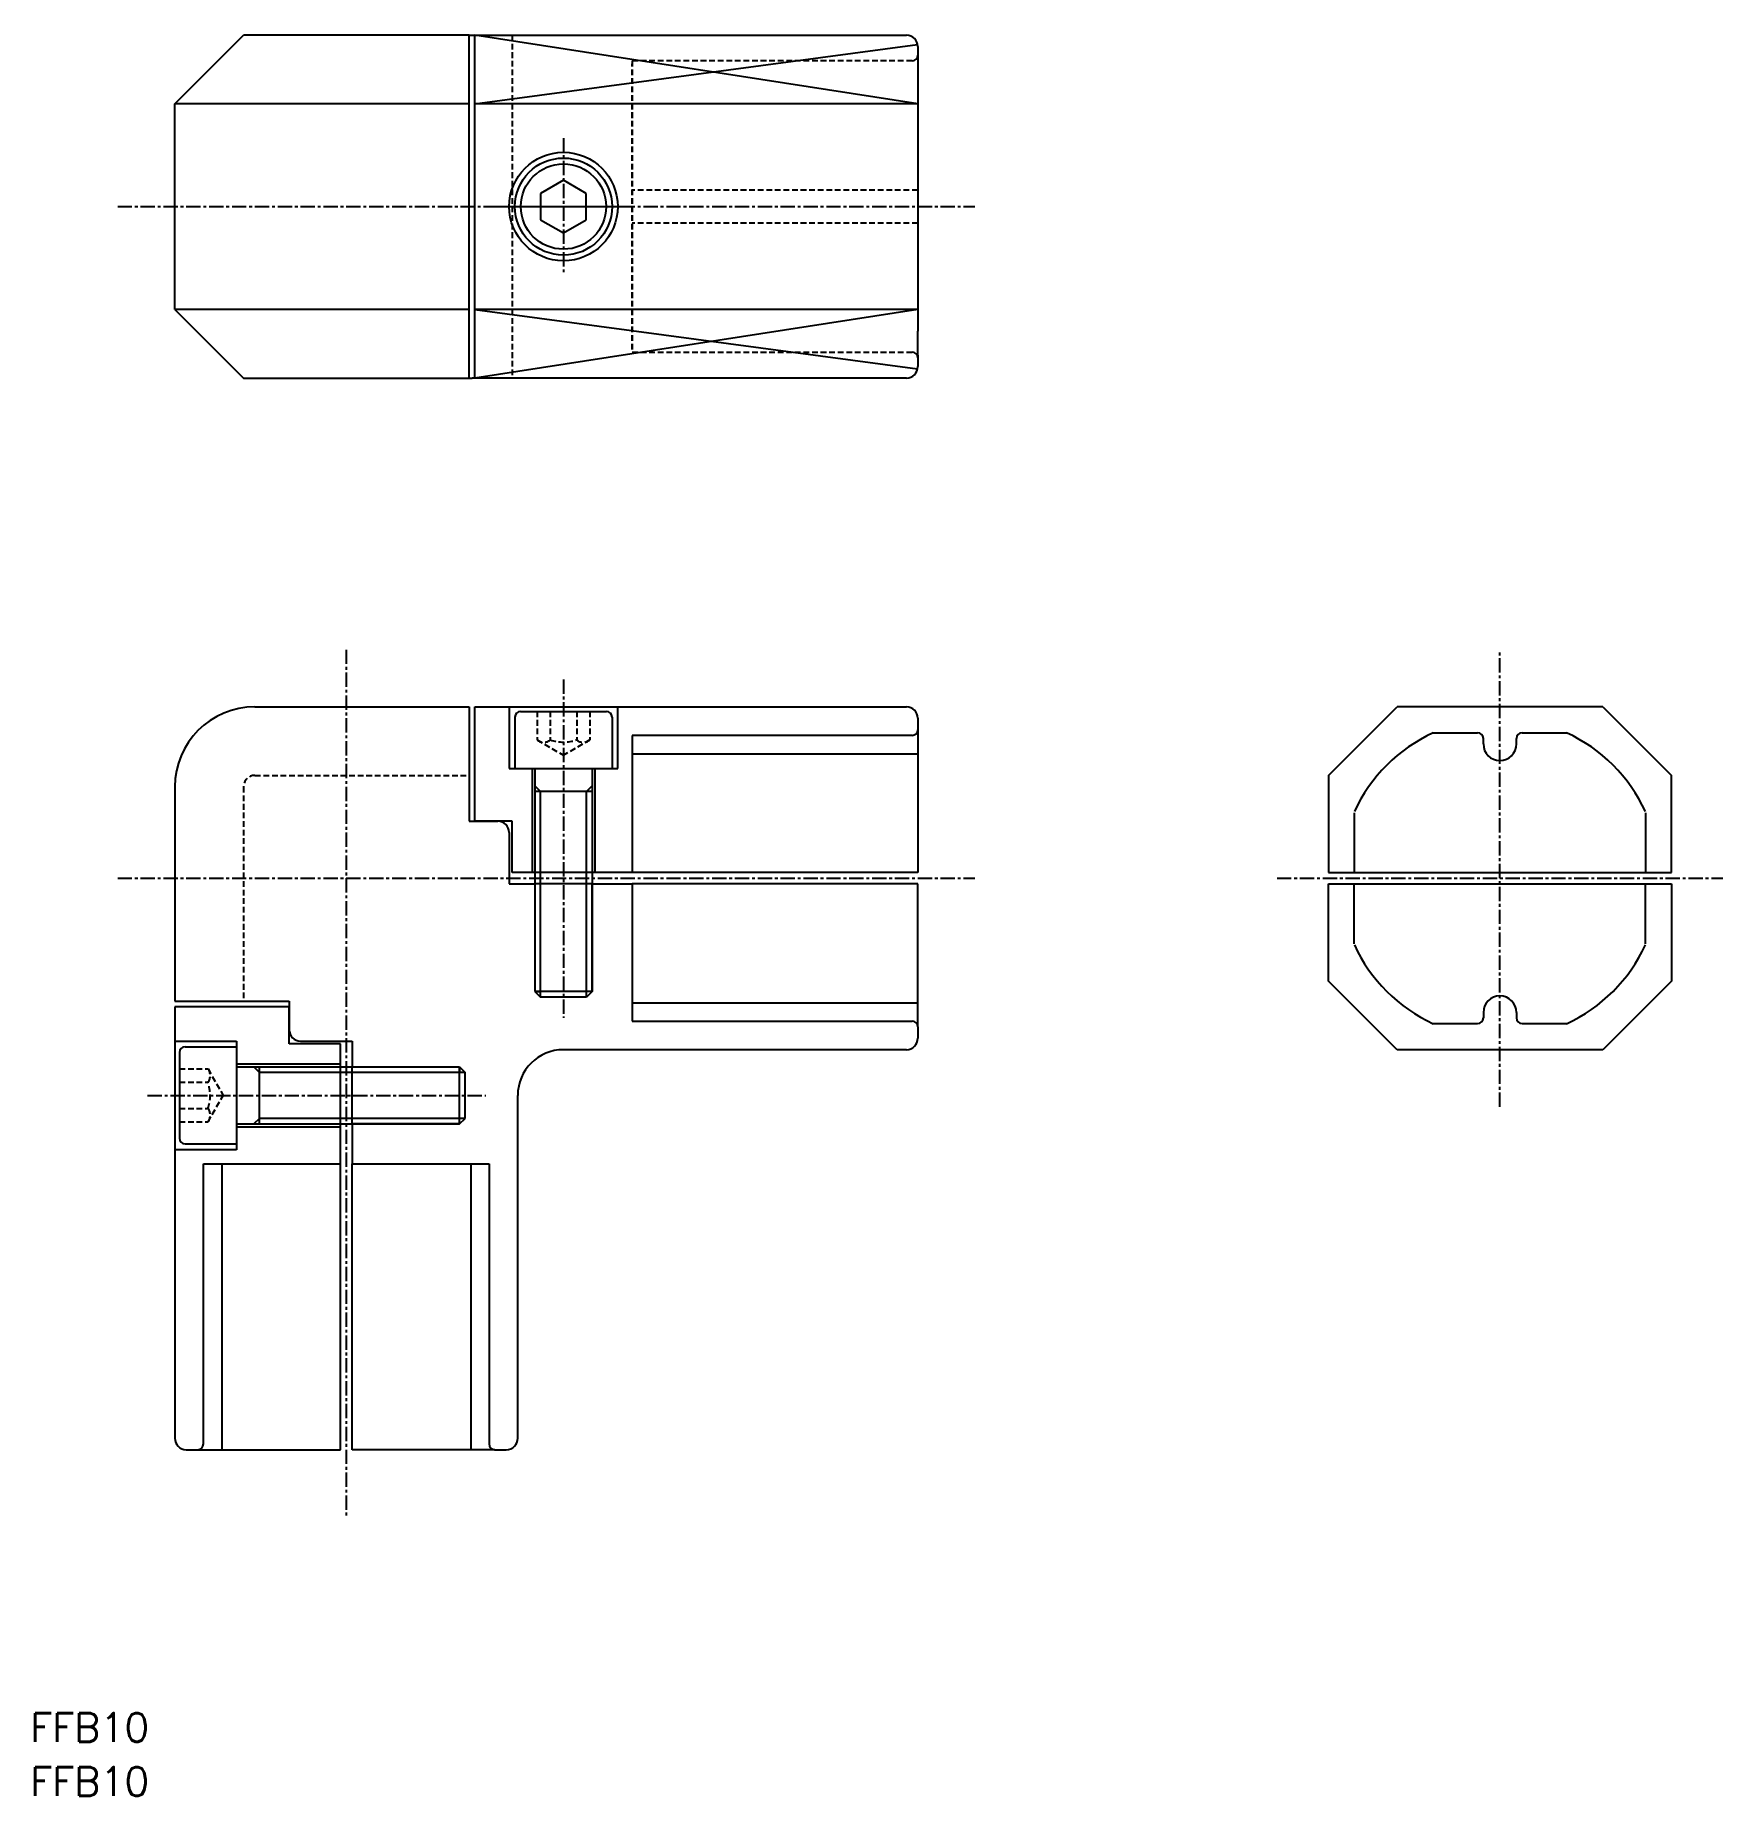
# Model space of a CAD drawing. Extents: x 83 to 231, y 32 to 186.
import ezdxf

# ---------------------------------------------------------------- set-up
doc = ezdxf.new("R2010")
doc.units = 0
doc.linetypes.add('CENTER', pattern=[2, 1.25, -0.25, 0.25, -0.25])
doc.linetypes.add('DASHED', pattern=[0.75, 0.5, -0.25])
doc.layers.get('0').update_dxf_attribs({"linetype": 'CONTINUOUS'})
doc.layers.add('CENTER', color=1, linetype='CENTER')
doc.styles.get("Standard").update_dxf_attribs({"font": 'txt.shx', "bigfont": 'extfont2.shx'})

msp = doc.modelspace()

# ---------------------------------------------------------------- linework, layer by layer
for p, q in [((95.24, 180.46), (101.24, 186.46)), ((95.24, 162.46), (101.24, 156.46))]:
    msp.add_line(p, q)
at = {"color": 7, "linetype": 'CONTINUOUS'}
for p, q in [((120.99, 186.46), (101.24, 186.46)), ((120.99, 156.46), (120.99, 186.46)), ((120.99, 186.46), (159.24, 186.46)), ((121.49, 156.46), (121.49, 186.46)), ((160.24, 185.46), (160.24, 184.46)), ((160.24, 184.46), (160.24, 160.56)), ((160.24, 184.46), (160.24, 160.56)), ((95.24, 162.46), (95.24, 180.46)), ((120.99, 180.46), (95.24, 180.46)), ((160.24, 180.46), (121.49, 180.46)), ((120.99, 162.46), (95.24, 162.46)), ((160.24, 162.46), (121.49, 162.46)), ((160.24, 158.46), (160.24, 160.56)), ((160.24, 158.46), (160.24, 157.46)), ((101.24, 156.46), (121.24, 156.46)), ((105.73, 156.46), (116.74, 156.46)), ((116.74, 156.46), (116.74, 156.46)), ((116.74, 156.46), (120.99, 156.46)), ((121.24, 156.46), (121.24, 156.46)), ((159.24, 156.46), (121.24, 156.46)), ((125.24, 156.46), (125.24, 156.46)), ((102.24, 127.69), (120.99, 127.69)), ((120.99, 127.69), (120.99, 117.69)), ((121.49, 117.69), (121.49, 127.69)), ((121.49, 127.69), (159.24, 127.69)), ((124.49, 127.69), (124.49, 122.29)), ((124.99, 126.79), (124.99, 122.29)), ((125.49, 127.29), (132.99, 127.29)), ((133.49, 126.79), (133.49, 122.29)), ((133.99, 122.29), (133.99, 127.69)), ((160.24, 126.69), (160.24, 125.69)), ((196.17, 121.69), (202.17, 127.69)), ((220.17, 127.69), (202.17, 127.69)), ((220.17, 127.69), (226.17, 121.69)), ((159.74, 125.19), (135.24, 125.19)), ((135.24, 125.19), (135.24, 113.19)), ((160.24, 125.69), (160.24, 123.59)), ((205.34, 125.42), (209.22, 125.42)), ((209.72, 124.44), (209.72, 124.92)), ((212.62, 124.44), (212.62, 124.92)), ((213.12, 125.42), (217, 125.42)), ((135.24, 123.59), (160.24, 123.59)), ((160.24, 123.59), (160.24, 113.19)), ((124.49, 122.29), (133.99, 122.29)), ((124.99, 122.29), (126.74, 122.29)), ((126.49, 122.29), (126.49, 113.19)), ((126.74, 122.29), (126.74, 120.78)), ((126.74, 122.29), (131.74, 122.29)), ((131.74, 122.29), (133.49, 122.29)), ((131.74, 122.29), (131.74, 120.78)), ((131.99, 122.29), (131.99, 113.19)), ((95.24, 120.69), (95.24, 101.94)), ((126.74, 120.78), (126.74, 120.29)), ((126.74, 120.29), (126.74, 102.78)), ((131.74, 120.29), (126.74, 120.29)), ((131.74, 120.78), (131.74, 120.29)), ((131.74, 120.29), (131.74, 102.78)), ((196.17, 121.69), (196.17, 113.19)), ((226.17, 113.19), (226.17, 121.69)), ((120.99, 117.69), (123.49, 117.69)), ((121.24, 117.69), (121.24, 117.69)), ((121.24, 117.69), (121.24, 117.69)), ((124.74, 117.69), (121.49, 117.69)), ((124.74, 113.19), (124.74, 117.69)), ((198.42, 118.42), (198.42, 113.19)), ((223.92, 118.42), (223.92, 113.19)), ((124.49, 116.69), (124.49, 112.19)), ((126.49, 113.19), (124.74, 113.19)), ((131.99, 113.19), (126.49, 113.19)), ((135.24, 113.19), (131.99, 113.19)), ((160.24, 113.19), (135.24, 113.19)), ((196.17, 113.19), (226.17, 113.19)), ((124.49, 112.19), (126.74, 112.19)), ((131.74, 112.19), (126.74, 112.19)), ((131.74, 112.19), (135.24, 112.19)), ((135.24, 112.19), (135.24, 100.19)), ((160.24, 112.19), (135.24, 112.19)), ((160.24, 101.79), (160.24, 112.19)), ((196.17, 112.19), (226.17, 112.19)), ((196.17, 103.69), (196.17, 112.19)), ((198.42, 106.96), (198.42, 112.19)), ((223.92, 106.96), (223.92, 112.19)), ((226.17, 112.19), (226.17, 103.69)), ((202.17, 97.69), (196.17, 103.69)), ((226.17, 103.69), (220.17, 97.69)), ((95.24, 101.94), (105.24, 101.94)), ((105.24, 101.94), (105.24, 99.44)), ((105.24, 101.69), (105.24, 101.69)), ((105.24, 101.69), (105.24, 101.69)), ((126.74, 102.78), (127.23, 102.29)), ((131.74, 102.78), (126.74, 102.78)), ((131.25, 102.29), (127.23, 102.29)), ((131.24, 102.78), (127.24, 102.78)), ((131.74, 102.78), (131.25, 102.29)), ((135.24, 101.79), (160.24, 101.79)), ((160.24, 99.69), (160.24, 101.79)), ((105.24, 101.44), (95.24, 101.44)), ((95.24, 101.44), (95.24, 63.69)), ((105.24, 98.19), (105.24, 101.44)), ((135.24, 100.19), (159.74, 100.19)), ((209.72, 100.94), (209.72, 100.47)), ((212.62, 100.94), (212.62, 100.47)), ((160.24, 99.69), (160.24, 98.69)), ((205.34, 99.97), (209.22, 99.97)), ((213.12, 99.97), (217, 99.97)), ((95.24, 98.44), (100.64, 98.44)), ((95.64, 97.44), (95.64, 89.94)), ((96.14, 97.94), (100.64, 97.94)), ((100.64, 98.44), (100.64, 88.94)), ((100.64, 97.94), (100.64, 96.19)), ((109.74, 98.19), (105.24, 98.19)), ((106.24, 98.44), (110.74, 98.44)), ((109.74, 96.44), (109.74, 98.19)), ((110.74, 98.44), (110.74, 96.19)), ((159.24, 97.69), (129.24, 97.69)), ((220.17, 97.69), (202.17, 97.69)), ((100.64, 96.44), (109.74, 96.44)), ((100.64, 96.19), (102.15, 96.19)), ((100.64, 96.19), (100.64, 91.19)), ((102.15, 96.19), (102.64, 96.19)), ((102.64, 96.19), (120.15, 96.19)), ((102.64, 91.19), (102.64, 96.19)), ((109.74, 90.94), (109.74, 96.44)), ((110.74, 91.19), (110.74, 96.19)), ((120.15, 96.19), (120.64, 95.7)), ((120.15, 91.19), (120.15, 96.19)), ((120.15, 91.69), (120.15, 95.69)), ((120.64, 91.68), (120.64, 95.7)), ((125.24, 63.69), (125.24, 93.69)), ((100.64, 91.19), (100.64, 89.44)), ((100.64, 91.19), (102.15, 91.19)), ((100.64, 90.94), (109.74, 90.94)), ((102.15, 91.19), (102.64, 91.19)), ((102.64, 91.19), (120.15, 91.19)), ((109.74, 87.69), (109.74, 90.94)), ((110.74, 91.19), (110.74, 87.69)), ((120.15, 91.19), (120.64, 91.68)), ((96.14, 89.44), (100.64, 89.44)), ((100.64, 88.94), (95.24, 88.94)), ((97.74, 63.19), (97.74, 87.69)), ((97.74, 87.69), (109.74, 87.69)), ((99.34, 87.69), (99.34, 62.69)), ((109.74, 62.69), (109.74, 87.69)), ((110.74, 87.69), (122.74, 87.69)), ((110.74, 62.69), (110.74, 87.69)), ((121.14, 87.69), (121.14, 62.69)), ((122.74, 87.69), (122.74, 63.19)), ((96.24, 62.69), (97.24, 62.69)), ((97.24, 62.69), (99.34, 62.69)), ((99.34, 62.69), (109.74, 62.69)), ((121.14, 62.69), (110.74, 62.69)), ((123.24, 62.69), (121.14, 62.69)), ((123.24, 62.69), (124.24, 62.69))]:
    msp.add_line(p, q, dxfattribs=at)
at = {"color": 3, "linetype": 'CONTINUOUS'}
for p, q in [((160.24, 180.46), (121.49, 186.46)), ((121.49, 180.46), (160.22, 185.64)), ((121.49, 162.46), (160.22, 157.27)), ((160.24, 162.46), (121.49, 156.46)), ((127.23, 120.29), (126.74, 120.78)), ((127.23, 102.29), (127.23, 120.29)), ((131.25, 120.29), (131.74, 120.78)), ((131.25, 102.29), (131.25, 120.29)), ((102.64, 95.7), (102.15, 96.19)), ((120.64, 95.7), (102.64, 95.7)), ((102.64, 91.68), (102.15, 91.19)), ((120.64, 91.68), (102.64, 91.68))]:
    msp.add_line(p, q, dxfattribs=at)
at = {"color": 3, "linetype": 'DASHED'}
for p, q in [((124.74, 186.46), (124.74, 156.46)), ((135.24, 184.21), (135.24, 158.73)), ((159.74, 184.21), (135.24, 184.21)), ((135.24, 158.96), (135.24, 183.96)), ((160.24, 172.91), (135.24, 172.91)), ((160.24, 170.01), (135.24, 170.01)), ((135.24, 158.73), (159.74, 158.73)), ((126.93, 127.29), (126.93, 124.79)), ((128.09, 127.29), (128.09, 124.79)), ((130.4, 127.29), (130.4, 124.79)), ((131.55, 127.29), (131.55, 124.79)), ((126.93, 124.79), (129.24, 123.46)), ((131.55, 124.79), (129.24, 123.46)), ((101.24, 120.69), (101.24, 101.94)), ((102.24, 121.69), (120.99, 121.69)), ((95.64, 96), (98.14, 96)), ((98.14, 96), (99.47, 93.69)), ((95.64, 94.85), (98.14, 94.85)), ((95.64, 92.54), (98.14, 92.54)), ((98.14, 91.38), (99.47, 93.69)), ((95.64, 91.38), (98.14, 91.38))]:
    msp.add_line(p, q, dxfattribs=at)
at = {"color": 0, "linetype": 'BYBLOCK'}
for p, q in [((129.24, 173.76), (127.24, 172.61)), ((127.24, 172.61), (127.24, 170.3)), ((131.24, 172.61), (129.24, 173.76)), ((131.24, 170.3), (131.24, 172.61)), ((127.24, 170.3), (129.24, 169.15)), ((129.24, 169.15), (131.24, 170.3)), ((127.24, 102.78), (127.24, 112.19)), ((131.24, 112.19), (131.24, 102.78)), ((120.15, 95.69), (110.74, 95.69)), ((110.74, 91.69), (120.15, 91.69))]:
    msp.add_line(p, q, dxfattribs=at)
at = {"color": 3, "linetype": 'BYBLOCK'}
for p, q in [((126.74, 112.19), (126.74, 102.78)), ((131.74, 102.78), (131.74, 112.19)), ((126.74, 102.78), (127.24, 102.78)), ((131.74, 102.78), (131.24, 102.78)), ((110.74, 96.19), (120.15, 96.19)), ((120.15, 96.19), (120.15, 95.69)), ((120.15, 91.19), (110.74, 91.19)), ((120.15, 91.19), (120.15, 91.69))]:
    msp.add_line(p, q, dxfattribs=at)
at = {"color": 0, "linetype": 'BYBLOCK'}
for radius in [4.75, 4.25, 3.73]:
    msp.add_circle((129.24, 171.46), radius, dxfattribs=at)
at = {"color": 7, "linetype": 'CONTINUOUS'}
for centre, radius, start, end in [((159.24, 185.46), 1, 0, 90), ((159.74, 184.71), 0.5, 270, 0), ((159.74, 158.23), 0.5, 0, 90), ((159.24, 157.46), 1, 270, 0), ((102.24, 120.69), 7, 90, 180), ((125.49, 126.79), 0.5, 90, 180), ((132.99, 126.79), 0.5, 0, 90), ((159.24, 126.69), 1, 0, 90), ((159.74, 125.69), 0.5, 270, 0), ((211.17, 112.69), 14, 114.62, 155.38), ((209.22, 124.92), 0.5, 360, 90), ((213.12, 124.92), 0.5, 90, 180), ((211.17, 112.69), 14, 24.62, 65.38), ((211.17, 124.44), 1.45, 180, 0), ((123.49, 116.69), 1, 0, 90), ((211.17, 112.69), 14, 204.62, 245.38), ((211.17, 112.69), 14, 294.62, 335.38), ((211.17, 100.94), 1.45, 0, 180), ((159.74, 99.69), 0.5, 0, 90), ((209.22, 100.47), 0.5, 270, 0), ((213.12, 100.47), 0.5, 180, 270), ((106.24, 99.44), 1, 180, 270), ((159.24, 98.69), 1, 270, 360), ((96.14, 97.44), 0.5, 90, 180), ((129.24, 93.69), 4, 90, 180), ((96.14, 89.94), 0.5, 180, 270), ((96.24, 63.69), 1, 180, 270), ((97.24, 63.19), 0.5, 270, 360), ((123.24, 63.19), 0.5, 180, 270), ((124.24, 63.69), 1, 270, 0)]:
    msp.add_arc(centre, radius, start, end, dxfattribs=at)
at = {"color": 3, "linetype": 'DASHED'}
for centre, radius, start, end in [((127.51, 125.53), 0.941, 232.1211, 307.8789), ((129.24, 128.06), 3.46, 250.5288, 289.4712), ((130.97, 125.53), 0.941, 232.1211, 307.8789), ((102.24, 120.69), 1, 90, 180), ((97.4, 95.43), 0.941, 322.1211, 37.8789), ((94.87, 93.69), 3.46, 340.5288, 19.4712), ((97.4, 91.96), 0.941, 322.1211, 37.8789)]:
    msp.add_arc(centre, radius, start, end, dxfattribs=at)
at = {"layer": 'CENTER', "color": 1, "linetype": 'CENTER'}
for p, q in [((129.24, 177.46), (129.24, 165.46)), ((90.24, 171.46), (165.24, 171.46)), ((123.24, 171.46), (135.24, 171.46)), ((110.24, 132.69), (110.24, 56.94)), ((211.17, 92.69), (211.17, 132.69)), ((129.24, 130.09), (129.24, 100.47)), ((90.24, 112.69), (165.24, 112.69)), ((191.67, 112.69), (230.67, 112.69)), ((92.85, 93.69), (122.46, 93.69))]:
    msp.add_line(p, q, dxfattribs=at)

# ---------------------------------------------------------------- texts
at = {"color": 7, "linetype": 'CONTINUOUS'}
for p in [(82.59, 37.14), (82.59, 32.41)]:
    msp.add_text('FFB10', height=2.5, dxfattribs=at).set_placement(p)

doc.saveas('drawing.dxf')
